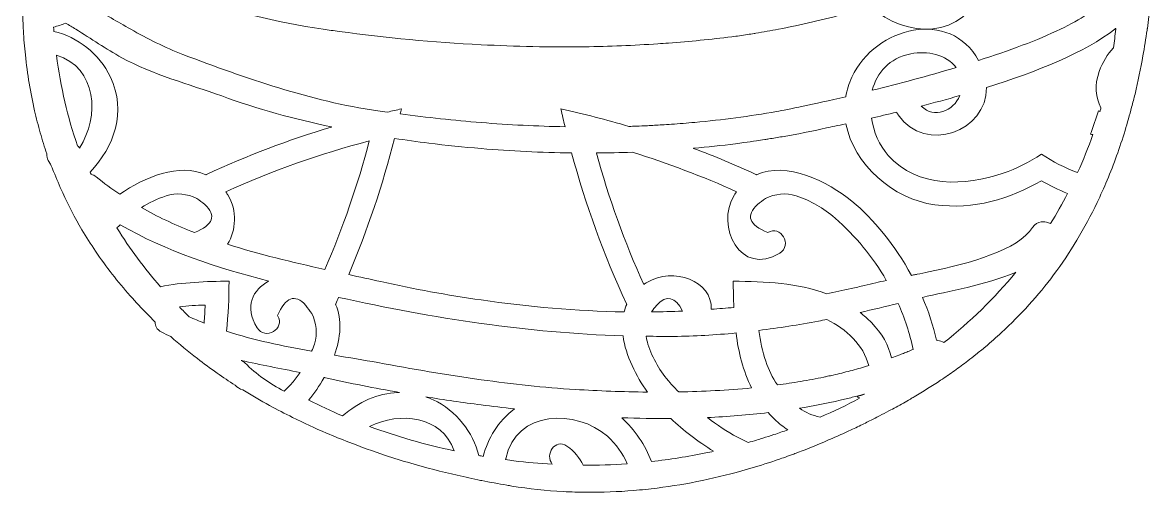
# Model space of a CAD drawing. Header units: inches. Extents: x -812 to 7891, y -3575 to 2748.
# Drawn here: x 2803.1 to 3209.7, y -974.7 to -805.6 of the extents above; entities that cross this region are included whole.
import ezdxf

# ---------------------------------------------------------------- set-up
doc = ezdxf.new("R2010")
doc.units = ezdxf.units.IN
doc.header["$MEASUREMENT"] = 0
doc.layers.add('Layer 1', color=7, linetype='Continuous')

# ---------------------------------------------------------------- blocks, each defined once
blk = doc.blocks.new('block 48')
at = {"layer": 'Layer 1', "lineweight": 0}
for points, knots in [([(3209.56, -770.08), (3209.34, -764.57), (3208.87, -759.09), (3208.17, -753.64), (3207.78, -750.67), (3207.33, -747.72), (3206.79, -744.78), (3203.57, -727.16), (3197.56, -710.07), (3188.09, -694.14), (3188.04, -694.05), (3187.98, -693.97), (3187.93, -693.89), (3186.15, -690.91), (3184.28, -688.05), (3182.34, -685.28), (3179.35, -681.02), (3176.16, -677), (3172.81, -673.19), (3172.3, -672.62), (3171.79, -672.04), (3171.28, -671.48), (3170.75, -670.9), (3170.22, -670.32), (3169.69, -669.75), (3169.51, -669.56), (3169.33, -669.38), (3169.15, -669.19), (3165.02, -664.82), (3160.66, -660.73), (3156.12, -656.9), (3154.41, -655.46), (3152.68, -654.06), (3150.92, -652.68), (3150.34, -652.23), (3149.75, -651.77), (3149.16, -651.32), (3146.79, -649.53), (3144.38, -647.79), (3141.93, -646.1), (3140.79, -645.32), (3139.65, -644.54), (3138.5, -643.77), (3138.45, -643.73), (3138.39, -643.69), (3138.33, -643.66), (3137.22, -642.93), (3136.11, -642.21), (3134.99, -641.51), (3134.75, -641.33), (3134.5, -641.18), (3134.26, -641.04), (3133.4, -640.49), (3132.52, -639.95), (3131.65, -639.42), (3131.15, -639.1), (3130.64, -638.8), (3130.14, -638.5), (3129.38, -638.04), (3128.63, -637.59), (3127.87, -637.15), (3127.38, -636.85), (3126.89, -636.57), (3126.4, -636.29), (3125.56, -635.79), (3124.71, -635.31), (3123.86, -634.83), (3122.82, -634.24), (3121.77, -633.65), (3120.72, -633.08), (3119.48, -632.4), (3118.24, -631.72), (3116.99, -631.06), (3115.65, -630.34), (3114.3, -629.64), (3112.94, -628.94), (3112.57, -628.74), (3112.19, -628.54), (3111.81, -628.35), (3110.83, -627.85), (3109.85, -627.36), (3108.86, -626.87), (3107.53, -626.2), (3106.2, -625.55), (3104.86, -624.9), (3104.76, -624.84), (3104.65, -624.79), (3104.54, -624.74), (3103.47, -624.22), (3102.39, -623.7), (3101.31, -623.19), (3100.05, -622.58), (3098.78, -621.99), (3097.5, -621.39), (3096.44, -620.9), (3095.37, -620.4), (3094.3, -619.92), (3093.62, -619.6), (3092.93, -619.29), (3092.24, -618.97), (3089.45, -617.7), (3086.64, -616.44), (3083.82, -615.2), (3079.64, -613.36), (3075.45, -611.54), (3071.25, -609.73), (3071.27, -609.63), (3071.27, -609.53), (3071.28, -609.44), (3071.51, -607.44), (3071.67, -605.42), (3071.78, -603.38), (3071.98, -600.06), (3072.04, -596.7), (3071.98, -593.32), (3071.8, -584.03), (3070.72, -574.63), (3069.13, -565.63), (3069.08, -565.34), (3069.04, -565.06), (3068.99, -564.78), (3068.71, -563.25), (3067.74, -562.21), (3066.49, -561.62), (3066.42, -561.59), (3066.35, -561.56), (3066.28, -561.53), (3065.83, -561.35), (3065.35, -561.21), (3064.86, -561.14), (3064.85, -561.13), (3064.85, -561.11), (3064.84, -561.1), (3064.53, -560.38), (3064.03, -559.67), (3063.15, -559.02), (3061.4, -557.75), (3059.55, -556.58), (3057.63, -555.5), (3056.34, -554.77), (3055.02, -554.08), (3053.66, -553.44), (3053.18, -553.21), (3052.69, -552.98), (3052.2, -552.76), (3048.27, -550.99), (3044.09, -549.53), (3039.74, -548.33), (3039.53, -548.27), (3039.33, -548.2), (3039.11, -548.14), (3039.11, -548.13), (3039.12, -548.13), (3039.12, -548.12), (3039.17, -548.05), (3039.2, -547.97), (3039.25, -547.91), (3041.03, -545.36), (3042.35, -542.62), (3043.25, -539.73), (3045.99, -530.91), (3044.78, -520.91), (3040.89, -511.93), (3040.8, -511.74), (3040.71, -511.53), (3040.65, -511.32), (3039.17, -508.02), (3037.31, -504.88), (3035.16, -501.99), (3033.36, -499.58), (3031.37, -497.34), (3029.2, -495.36), (3028.64, -494.86), (3028.07, -494.37), (3027.48, -493.92), (3027.23, -493.71), (3026.98, -493.51), (3026.73, -493.32), (3025.88, -492.67), (3025.02, -492.07), (3024.13, -491.49), (3020.63, -489.2), (3016.84, -487.52), (3012.83, -486.69), (3012.68, -486.66), (3012.54, -486.6), (3012.39, -486.57), (2979.43, -480.31), (2971.34, -520.57), (2976.58, -544.68), (2976.67, -545.11), (2976.76, -545.56), (2976.86, -545.98), (2976.29, -546.06), (2975.73, -546.17), (2975.16, -546.26), (2972.74, -546.62), (2970.33, -546.99), (2967.98, -547.42), (2966.14, -547.76), (2964.37, -548.14), (2962.58, -548.52), (2959.76, -549.11), (2957.01, -549.75), (2954.35, -550.43), (2950.93, -551.3), (2947.6, -552.22), (2944.52, -553.21), (2943.03, -553.68), (2942.22, -554.47), (2941.86, -555.36), (2941.74, -555.67), (2941.66, -555.99), (2941.63, -556.32), (2941.09, -556.77), (2940.65, -557.36), (2940.38, -558.15), (2937.97, -565.56), (2936.18, -573.5), (2934.96, -581.65), (2933.5, -591.49), (2932.9, -601.64), (2933.29, -611.6), (2932.57, -611.44), (2931.76, -611.42), (2930.82, -611.68), (2926.43, -612.85), (2922.16, -614.22), (2917.98, -615.72), (2914.35, -617.03), (2910.79, -618.43), (2907.33, -619.96), (2891.79, -626.86), (2877.9, -636.07), (2865.72, -647.05), (2863.21, -649.31), (2860.75, -651.62), (2858.39, -654.02), (2856.16, -656.3), (2854.01, -658.66), (2851.91, -661.06), (2849.81, -663.45), (2847.79, -665.9), (2845.82, -668.4), (2840.11, -675.68), (2834.95, -683.4), (2830.36, -691.51), (2828.73, -694.4), (2827.18, -697.33), (2825.69, -700.3), (2823.58, -704.51), (2821.62, -708.79), (2819.81, -713.15), (2818.35, -716.64), (2816.98, -720.17), (2815.71, -723.74), (2813.16, -730.94), (2811, -738.3), (2809.21, -745.77), (2808.56, -748.54), (2807.94, -751.31), (2807.39, -754.1), (2806.35, -759.32), (2805.5, -764.59), (2804.83, -769.89), (2804.5, -772.59), (2804.22, -775.29), (2803.97, -778), (2803.37, -784.79), (2803.1, -791.62), (2803.11, -798.45), (2803.11, -799.2), (2803.09, -799.95), (2803.1, -800.71), (2803.13, -803), (2803.2, -805.27), (2803.32, -807.51), (2803.32, -807.68), (2803.33, -807.85), (2803.34, -808.01), (2803.35, -808.18), (2803.37, -808.33), (2803.37, -808.5), (2803.53, -811.46), (2803.78, -814.37), (2804.08, -817.25), (2804.81, -824.19), (2805.92, -830.89), (2807.41, -837.35), (2808.03, -840.04), (2808.71, -842.69), (2809.45, -845.29), (2810.19, -847.85), (2810.96, -850.39), (2811.81, -852.87), (2811.73, -853.72), (2811.9, -854.55), (2812.34, -855.25), (2812.34, -855.25), (2813.15, -856.53), (2813.15, -856.53), (2813.49, -857.45), (2813.89, -858.33), (2814.24, -859.23), (2815.27, -861.83), (2816.35, -864.38), (2817.5, -866.88), (2819.61, -871.45), (2821.89, -875.89), (2824.4, -880.16), (2825.96, -882.81), (2827.61, -885.38), (2829.32, -887.91), (2833.13, -893.55), (2837.33, -898.87), (2841.82, -903.95), (2843.81, -906.2), (2845.87, -908.41), (2847.99, -910.55), (2848.93, -911.51), (2849.84, -912.48), (2850.8, -913.41), (2850.68, -914.68), (2851.25, -916.02), (2853.1, -916.99), (2854.15, -917.58), (2855.27, -918.05), (2856.34, -918.58), (2859.44, -921.31), (2862.65, -923.93), (2865.93, -926.48), (2868.24, -928.27), (2870.59, -930.03), (2873.01, -931.73), (2875.14, -933.24), (2877.31, -934.71), (2879.53, -936.13), (2880.19, -936.86), (2881.17, -937.43), (2882.27, -937.79), (2885.41, -939.73), (2888.63, -941.58), (2891.9, -943.38), (2894.62, -944.88), (2897.4, -946.28), (2900.2, -947.68), (2904.19, -949.66), (2908.25, -951.55), (2912.39, -953.33), (2915.03, -954.46), (2917.7, -955.55), (2920.4, -956.6), (2924.73, -958.29), (2929.12, -959.86), (2933.58, -961.33), (2936.58, -962.32), (2939.59, -963.28), (2942.64, -964.17), (2948.15, -965.78), (2953.75, -967.2), (2959.39, -968.49), (2962.19, -969.13), (2964.98, -969.76), (2967.79, -970.32), (2967.86, -970.33), (2967.92, -970.34), (2967.98, -970.36), (2968.04, -970.37), (2968.11, -970.38), (2968.17, -970.39), (2971.19, -970.99), (2974.21, -971.54), (2977.26, -972.05), (2977.84, -972.15), (2978.41, -972.28), (2978.99, -972.37), (2985.19, -973.36), (2991.37, -974.02), (2997.51, -974.36), (3000.31, -974.51), (3003.1, -974.58), (3005.88, -974.61), (3011.56, -974.66), (3017.2, -974.43), (3022.81, -973.98), (3025.65, -973.75), (3028.47, -973.45), (3031.29, -973.09), (3042.26, -971.71), (3053.08, -969.42), (3063.72, -966.34), (3067.09, -965.36), (3070.45, -964.32), (3073.78, -963.2), (3074, -963.14), (3074.21, -963.06), (3074.42, -962.98), (3075.17, -962.73), (3075.92, -962.47), (3076.66, -962.2), (3076.9, -962.12), (3077.15, -962.04), (3077.39, -961.95), (3077.74, -961.82), (3078.1, -961.7), (3078.45, -961.56), (3078.95, -961.39), (3079.44, -961.21), (3079.93, -961.02), (3080.54, -960.8), (3081.15, -960.57), (3081.76, -960.34), (3082.66, -960), (3083.56, -959.66), (3084.46, -959.3), (3085.63, -958.84), (3086.8, -958.37), (3087.97, -957.89), (3089.13, -957.41), (3090.3, -956.93), (3091.46, -956.43), (3092.44, -956.01), (3093.42, -955.59), (3094.4, -955.17), (3095.37, -954.74), (3096.34, -954.31), (3097.31, -953.87), (3097.33, -953.88), (3097.34, -953.88), (3097.34, -953.86), (3098.31, -953.42), (3099.27, -952.98), (3100.24, -952.53), (3101.88, -951.77), (3103.51, -950.99), (3105.14, -950.19), (3106.5, -949.53), (3107.85, -948.86), (3109.19, -948.17), (3109.88, -947.83), (3110.57, -947.47), (3111.25, -947.11), (3112.37, -946.54), (3113.49, -945.95), (3114.61, -945.35), (3116.35, -944.42), (3118.09, -943.51), (3119.81, -942.55), (3120.67, -942.07), (3121.5, -941.57), (3122.33, -941.07), (3122.78, -940.8), (3123.24, -940.53), (3123.7, -940.26), (3126.97, -938.33), (3130.15, -936.35), (3133.21, -934.31), (3134.06, -933.75), (3134.89, -933.18), (3135.73, -932.61), (3135.74, -932.61), (3135.75, -932.61), (3135.75, -932.6), (3136.57, -932.03), (3137.39, -931.46), (3138.19, -930.88), (3139.01, -930.3), (3139.82, -929.71), (3140.62, -929.12), (3141.42, -928.53), (3142.21, -927.93), (3142.99, -927.33), (3143.96, -926.59), (3144.92, -925.85), (3145.86, -925.09), (3146.45, -924.62), (3147.03, -924.15), (3147.61, -923.67), (3148.18, -923.21), (3148.74, -922.74), (3149.3, -922.26), (3151.28, -920.59), (3153.2, -918.89), (3155.07, -917.17), (3162.03, -910.73), (3168.29, -903.83), (3173.85, -896.4), (3179.85, -888.36), (3185.02, -879.69), (3189.48, -870.42), (3190.75, -867.77), (3191.96, -865.08), (3193.11, -862.33), (3195.51, -856.6), (3197.65, -850.65), (3199.53, -844.46), (3200.37, -841.71), (3201.16, -838.91), (3201.9, -836.06), (3202.31, -834.49), (3202.75, -832.94), (3203.13, -831.34), (3204.21, -826.79), (3205.13, -822.2), (3205.96, -817.6), (3206.52, -814.52), (3207.02, -811.43), (3207.46, -808.33), (3207.47, -808.22), (3207.49, -808.12), (3207.51, -808.01), (3207.52, -807.91), (3207.54, -807.81), (3207.55, -807.71), (3207.94, -804.86), (3208.28, -802.01), (3208.57, -799.16), (3209.27, -792.24), (3209.69, -785.32), (3209.71, -778.42), (3209.72, -775.63), (3209.67, -772.85), (3209.56, -770.08)], [0, 0, 0, 0, 1, 1, 1, 2, 2, 2, 3, 3, 3, 4, 4, 4, 5, 5, 5, 6, 6, 6, 7, 7, 7, 8, 8, 8, 9, 9, 9, 10, 10, 10, 11, 11, 11, 12, 12, 12, 13, 13, 13, 14, 14, 14, 15, 15, 15, 16, 16, 16, 17, 17, 17, 18, 18, 18, 19, 19, 19, 20, 20, 20, 21, 21, 21, 22, 22, 22, 23, 23, 23, 24, 24, 24, 25, 25, 25, 26, 26, 26, 27, 27, 27, 28, 28, 28, 29, 29, 29, 30, 30, 30, 31, 31, 31, 32, 32, 32, 33, 33, 33, 34, 34, 34, 35, 35, 35, 36, 36, 36, 37, 37, 37, 38, 38, 38, 39, 39, 39, 40, 40, 40, 41, 41, 41, 42, 42, 42, 43, 43, 43, 44, 44, 44, 45, 45, 45, 46, 46, 46, 47, 47, 47, 48, 48, 48, 49, 49, 49, 50, 50, 50, 51, 51, 51, 52, 52, 52, 53, 53, 53, 54, 54, 54, 55, 55, 55, 56, 56, 56, 57, 57, 57, 58, 58, 58, 59, 59, 59, 60, 60, 60, 61, 61, 61, 62, 62, 62, 63, 63, 63, 64, 64, 64, 65, 65, 65, 66, 66, 66, 67, 67, 67, 68, 68, 68, 69, 69, 69, 70, 70, 70, 71, 71, 71, 72, 72, 72, 73, 73, 73, 74, 74, 74, 75, 75, 75, 76, 76, 76, 77, 77, 77, 78, 78, 78, 79, 79, 79, 80, 80, 80, 81, 81, 81, 82, 82, 82, 83, 83, 83, 84, 84, 84, 85, 85, 85, 86, 86, 86, 87, 87, 87, 88, 88, 88, 89, 89, 89, 90, 90, 90, 91, 91, 91, 92, 92, 92, 93, 93, 93, 94, 94, 94, 95, 95, 95, 96, 96, 96, 97, 97, 97, 98, 98, 98, 99, 99, 99, 100, 100, 100, 101, 101, 101, 102, 102, 102, 103, 103, 103, 104, 104, 104, 105, 105, 105, 106, 106, 106, 107, 107, 107, 108, 108, 108, 109, 109, 109, 110, 110, 110, 111, 111, 111, 112, 112, 112, 113, 113, 113, 114, 114, 114, 115, 115, 115, 116, 116, 116, 117, 117, 117, 118, 118, 118, 119, 119, 119, 120, 120, 120, 121, 121, 121, 122, 122, 122, 123, 123, 123, 124, 124, 124, 125, 125, 125, 126, 126, 126, 127, 127, 127, 128, 128, 128, 129, 129, 129, 130, 130, 130, 131, 131, 131, 132, 132, 132, 133, 133, 133, 134, 134, 134, 135, 135, 135, 136, 136, 136, 137, 137, 137, 138, 138, 138, 139, 139, 139, 140, 140, 140, 141, 141, 141, 142, 142, 142, 143, 143, 143, 144, 144, 144, 145, 145, 145, 146, 146, 146, 147, 147, 147, 148, 148, 148, 149, 149, 149, 150, 150, 150, 151, 151, 151, 152, 152, 152, 153, 153, 153, 154, 154, 154, 155, 155, 155, 156, 156, 156, 157, 157, 157, 158, 158, 158, 159, 159, 159, 160, 160, 160, 161, 161, 161, 162, 162, 162, 163, 163, 163, 164, 164, 164, 165, 165, 165, 166, 166, 166, 167, 167, 167, 168, 168, 168, 169, 169, 169, 170, 170, 170, 171, 171, 171, 172, 172, 172, 173, 173, 173, 174, 174, 174, 174]), ([(3198.87, -768.43), (3198.84, -768.93), (3198.65, -769.36), (3198.37, -769.69), (3198.38, -770.5), (3198.36, -771.32), (3198.37, -772.13), (3198.35, -772.14), (3198.32, -772.16), (3198.3, -772.17), (3191.47, -775.83), (3186.9, -783.56), (3190.25, -792.84), (3190.82, -794.44), (3191.52, -795.87), (3192.29, -797.21), (3192.3, -797.23), (3192.31, -797.24), (3192.32, -797.26), (3189.31, -800.88), (3183.63, -804.5), (3176.31, -808.01), (3168.07, -811.97), (3157.78, -815.77), (3146.87, -819.27), (3146.87, -819.26), (3146.86, -819.26), (3146.86, -819.25), (3136.65, -800.59), (3109.89, -806.96), (3101.26, -825.29), (3100.17, -827.61), (3099.5, -829.94), (3099.09, -832.27), (3099.08, -832.28), (3099.08, -832.29), (3099.08, -832.3), (3087.42, -835.03), (3078.18, -836.92), (3074.23, -837.62), (3064.48, -839.34), (3054.67, -840.63), (3044.82, -841.53), (3042.02, -841.79), (3039.22, -842.02), (3036.41, -842.21), (3035.26, -842.3), (3034.11, -842.37), (3032.96, -842.44), (3031.23, -842.55), (3029.5, -842.64), (3027.77, -842.73), (3026.44, -842.79), (3025.1, -842.85), (3023.76, -842.9), (3022.87, -842.94), (3021.99, -842.97), (3021.1, -843), (3021.09, -843), (3021.09, -843), (3021.08, -842.99), (3013.03, -840.6), (3004.88, -838.48), (2996.66, -836.69), (2997.12, -838.84), (2997.64, -840.98), (2998.14, -843.12), (2988.08, -842.92), (2978.01, -842.41), (2967.98, -841.61), (2958.24, -840.82), (2948.53, -839.78), (2938.88, -838.51), (2939.01, -837.9), (2939.17, -837.3), (2939.3, -836.69), (2937.6, -837.06), (2935.92, -837.47), (2934.23, -837.86), (2933.08, -837.7), (2931.93, -837.55), (2930.78, -837.39), (2906.59, -833.85), (2883.5, -825.71), (2860.76, -817.11), (2854.13, -814.61), (2847.98, -811.39), (2841.96, -808.01), (2837.23, -805.35), (2832.56, -802.61), (2827.82, -799.99), (2830.62, -797.42), (2833.01, -794.31), (2834.69, -790.73), (2836.57, -786.73), (2837.36, -782.68), (2837.3, -778.72), (2837.3, -778.72), (2837.3, -778.6), (2837.3, -778.6), (2845.4, -784.48), (2853.48, -790.59), (2862.16, -794.63), (2877.67, -801.84), (2894.34, -805.51), (2911.15, -808.01), (2913.09, -808.3), (2915.02, -808.58), (2916.96, -808.84), (2933.73, -811.1), (2950.81, -812.71), (2967.98, -813.6), (2980.37, -814.24), (2992.8, -814.5), (3005.2, -814.33), (3014.02, -814.2), (3022.82, -813.85), (3031.57, -813.27), (3032.83, -813.18), (3034.09, -813.09), (3035.36, -813), (3042.98, -812.44), (3050.57, -811.69), (3058.09, -810.75), (3059.99, -810.51), (3061.89, -810.25), (3063.79, -809.95), (3064.58, -809.83), (3065.38, -809.7), (3066.17, -809.58), (3066.35, -809.55), (3066.53, -809.52), (3066.71, -809.49), (3069.44, -809.03), (3072.18, -808.53), (3074.91, -808.01), (3083.14, -806.44), (3091.32, -804.52), (3099.46, -802.32), (3100.13, -802.14), (3100.79, -801.96), (3101.44, -801.78), (3102.4, -801.52), (3103.36, -801.25), (3104.31, -800.98), (3105.56, -800.63), (3106.8, -800.27), (3108.05, -799.9), (3120.55, -811.43), (3141.73, -811.98), (3148.63, -792.84), (3149.51, -790.41), (3149.83, -788.08), (3149.73, -785.9), (3163.6, -780.81), (3187.98, -773.02), (3198.53, -758.99), (3198.57, -758.95), (3198.6, -758.9), (3198.63, -758.86), (3198.88, -762.02), (3199.02, -765.2), (3198.87, -768.43)], [0, 0, 0, 0, 1, 1, 1, 2, 2, 2, 3, 3, 3, 4, 4, 4, 5, 5, 5, 6, 6, 6, 7, 7, 7, 8, 8, 8, 9, 9, 9, 10, 10, 10, 11, 11, 11, 12, 12, 12, 13, 13, 13, 14, 14, 14, 15, 15, 15, 16, 16, 16, 17, 17, 17, 18, 18, 18, 19, 19, 19, 20, 20, 20, 21, 21, 21, 22, 22, 22, 23, 23, 23, 24, 24, 24, 25, 25, 25, 26, 26, 26, 27, 27, 27, 28, 28, 28, 29, 29, 29, 30, 30, 30, 31, 31, 31, 32, 32, 32, 33, 33, 33, 34, 34, 34, 35, 35, 35, 36, 36, 36, 37, 37, 37, 38, 38, 38, 39, 39, 39, 40, 40, 40, 41, 41, 41, 42, 42, 42, 43, 43, 43, 44, 44, 44, 45, 45, 45, 46, 46, 46, 47, 47, 47, 48, 48, 48, 49, 49, 49, 50, 50, 50, 51, 51, 51, 52, 52, 52, 53, 53, 53, 54, 54, 54, 54]), ([(2834.69, -825.29), (2830.68, -816.76), (2822.74, -810.83), (2814.37, -808.79), (2814.35, -808.53), (2814.32, -808.27), (2814.3, -808.01), (2814.3, -808.01), (2814.24, -807.26), (2814.24, -807.26), (2815.68, -806.92), (2817.1, -806.43), (2818.5, -805.86), (2818.5, -805.87), (2818.5, -805.87), (2818.51, -805.86), (2818.52, -805.86), (2818.53, -805.85), (2818.54, -805.85), (2819.77, -806.56), (2820.99, -807.27), (2822.2, -808.01), (2827.71, -811.43), (2833.06, -815.12), (2838.77, -818.26), (2849.7, -824.27), (2862.98, -827.82), (2874.69, -832.05), (2887.73, -836.77), (2900.86, -840.36), (2914.18, -843.19), (2914.14, -843.2), (2914.09, -843.22), (2914.05, -843.23), (2898.76, -847.82), (2883.8, -853.5), (2869.22, -860.25), (2869.13, -860.29), (2869.06, -860.34), (2868.98, -860.39), (2859.43, -856.02), (2846.84, -861.25), (2838.03, -867.38), (2835.14, -865.44), (2832.31, -863.41), (2829.59, -861.18), (2829, -860.71), (2828.38, -860.39), (2827.7, -860.2), (2827.57, -859.95), (2827.46, -859.68), (2827.33, -859.43), (2836.09, -850.43), (2840.49, -837.62), (2834.69, -825.29)], [0, 0, 0, 0, 1, 1, 1, 2, 2, 2, 3, 3, 3, 4, 4, 4, 5, 5, 5, 6, 6, 6, 7, 7, 7, 8, 8, 8, 9, 9, 9, 10, 10, 10, 11, 11, 11, 12, 12, 12, 13, 13, 13, 14, 14, 14, 15, 15, 15, 16, 16, 16, 17, 17, 17, 18, 18, 18, 18]), ([(3190.25, -823.19), (3188.47, -828.13), (3188.96, -832.61), (3190.81, -836.3), (3190.83, -836.33), (3190.84, -836.37), (3190.86, -836.4), (3190.75, -836.79), (3190.67, -837.2), (3190.56, -837.59), (3190.53, -837.57), (3190.5, -837.56), (3190.47, -837.55), (3190.31, -837.48), (3190.09, -837.44), (3189.95, -837.36), (3189.95, -837.37), (3189.94, -837.39), (3189.94, -837.4), (3189.11, -840.25), (3188.15, -843.05), (3187.1, -845.82), (3187.33, -845.85), (3187.55, -845.86), (3187.78, -845.89), (3187.8, -845.89), (3187.81, -845.9), (3187.83, -845.9), (3187.84, -845.9), (3187.84, -845.9), (3187.85, -845.9), (3187.9, -845.89), (3187.92, -845.88), (3187.96, -845.89), (3186.35, -850.59), (3184.49, -855.13), (3182.48, -859.57), (3182.47, -859.57), (3182.45, -859.56), (3182.44, -859.56), (3177.86, -857.93), (3173.55, -855.65), (3169.44, -852.98), (3165.13, -855.8), (3160.58, -858.18), (3155.73, -859.83), (3142.03, -864.49), (3124.87, -865.33), (3114.4, -853.4), (3111.2, -849.75), (3109.09, -844.94), (3108.3, -840), (3111.13, -839.36), (3114.19, -838.65), (3117.42, -837.87), (3117.55, -838.2), (3117.71, -838.53), (3117.94, -838.87), (3127.9, -853.17), (3149.97, -844.59), (3149.69, -829.02), (3167.66, -823.37), (3185.33, -816.3), (3195.86, -808.01), (3195.95, -807.95), (3196.04, -807.88), (3196.13, -807.81), (3196.17, -807.78), (3196.21, -807.75), (3196.24, -807.72), (3196.23, -807.82), (3196.21, -807.92), (3196.2, -808.01), (3195.95, -810.23), (3195.68, -812.45), (3195.38, -814.67), (3195.34, -814.71), (3195.31, -814.75), (3195.27, -814.79), (3193.24, -817.01), (3191.49, -819.74), (3190.25, -823.19)], [0, 0, 0, 0, 1, 1, 1, 2, 2, 2, 3, 3, 3, 4, 4, 4, 5, 5, 5, 6, 6, 6, 7, 7, 7, 8, 8, 8, 9, 9, 9, 10, 10, 10, 11, 11, 11, 12, 12, 12, 13, 13, 13, 14, 14, 14, 15, 15, 15, 16, 16, 16, 17, 17, 17, 18, 18, 18, 19, 19, 19, 20, 20, 20, 21, 21, 21, 22, 22, 22, 23, 23, 23, 24, 24, 24, 25, 25, 25, 26, 26, 26, 27, 27, 27, 27]), ([(3108.65, -829.96), (3110.25, -823.68), (3114.65, -818.46), (3122.56, -816.85), (3128.2, -815.7), (3135.38, -817.19), (3138.83, -821.75), (3138.84, -821.76), (3138.84, -821.76), (3138.85, -821.77), (3128.59, -824.85), (3118.15, -827.63), (3108.64, -829.99), (3108.64, -829.98), (3108.65, -829.97), (3108.65, -829.96)], [0, 0, 0, 0, 1, 1, 1, 2, 2, 2, 3, 3, 3, 4, 4, 4, 5, 5, 5, 5]), ([(2823.45, -850.55), (2823.26, -850.33), (2823.04, -850.14), (2822.85, -849.93), (2819.28, -839.71), (2816.76, -828.83), (2815.25, -817.37), (2829.89, -821.75), (2830.87, -839.61), (2823.53, -850.76), (2823.51, -850.68), (2823.47, -850.62), (2823.45, -850.55)], [0, 0, 0, 0, 1, 1, 1, 2, 2, 2, 3, 3, 3, 4, 4, 4, 4]), ([(3126.27, -835.66), (3130.75, -834.51), (3135.41, -833.25), (3140.14, -831.89), (3137.86, -837.39), (3130.81, -840.48), (3126.27, -835.66)], [0, 0, 0, 0, 1, 1, 1, 2, 2, 2, 2]), ([(3128.91, -895.33), (3128.9, -895.33), (3128.89, -895.34), (3128.89, -895.34), (3127.48, -895.63), (3126.1, -895.92), (3124.76, -896.18), (3124.58, -896.22), (3124.4, -896.25), (3124.23, -896.29), (3123.73, -896.39), (3123.24, -896.49), (3122.76, -896.58), (3122.75, -896.58), (3122.74, -896.58), (3122.73, -896.59), (3116.81, -885.78), (3109.08, -876.23), (3101.33, -869.93), (3092.64, -862.87), (3077.84, -855.42), (3066.98, -860.39), (3066.9, -860.34), (3066.83, -860.29), (3066.74, -860.25), (3059.39, -856.85), (3051.94, -853.74), (3044.4, -850.88), (3044.39, -850.87), (3044.37, -850.87), (3044.36, -850.86), (3049.41, -850.4), (3054.45, -849.86), (3059.47, -849.22), (3060.47, -849.09), (3061.47, -848.96), (3062.47, -848.82), (3063.99, -848.62), (3065.51, -848.4), (3067.02, -848.17), (3067.99, -848.04), (3068.96, -847.89), (3069.94, -847.73), (3070.44, -847.66), (3070.95, -847.58), (3071.46, -847.49), (3073.06, -847.24), (3074.65, -846.97), (3076.24, -846.69), (3081.58, -845.77), (3086.88, -844.73), (3092.13, -843.56), (3093.82, -843.18), (3096.23, -842.67), (3099.17, -842.03), (3101.96, -856.71), (3116.17, -869.16), (3131.1, -871.16), (3145.29, -873.06), (3157.94, -869.15), (3169.44, -862.52), (3172.47, -864.27), (3175.59, -865.81), (3178.79, -867.13), (3178.8, -867.13), (3178.81, -867.14), (3178.82, -867.14), (3176.92, -870.82), (3174.93, -874.45), (3172.76, -877.95), (3172.73, -877.94), (3172.71, -877.93), (3172.68, -877.91), (3171.82, -877.53), (3170.87, -877.31), (3169.96, -877.34), (3169.78, -877.34), (3169.6, -877.35), (3169.42, -877.37), (3168.19, -877.52), (3167.06, -878.13), (3166.29, -879.33), (3161.06, -887.55), (3143.73, -892.21), (3128.91, -895.33)], [0, 0, 0, 0, 1, 1, 1, 2, 2, 2, 3, 3, 3, 4, 4, 4, 5, 5, 5, 6, 6, 6, 7, 7, 7, 8, 8, 8, 9, 9, 9, 10, 10, 10, 11, 11, 11, 12, 12, 12, 13, 13, 13, 14, 14, 14, 15, 15, 15, 16, 16, 16, 17, 17, 17, 18, 18, 18, 19, 19, 19, 20, 20, 20, 21, 21, 21, 22, 22, 22, 23, 23, 23, 24, 24, 24, 25, 25, 25, 26, 26, 26, 27, 27, 27, 28, 28, 28, 28]), ([(2876.88, -867.64), (2876.64, -867.24), (2876.38, -866.86), (2876.12, -866.49), (2892.83, -858.94), (2910.09, -852.85), (2927.76, -848.23), (2923.64, -864.01), (2918.28, -879.42), (2911.82, -894.44), (2900.06, -891.85), (2888.25, -889.04), (2876.8, -885.38), (2879.86, -880.49), (2880.35, -873.25), (2876.88, -867.64)], [0, 0, 0, 0, 1, 1, 1, 2, 2, 2, 3, 3, 3, 4, 4, 4, 5, 5, 5, 5]), ([(3019.42, -909.72), (3002.24, -909.43), (2985.02, -907.91), (2967.98, -905.44), (2955.82, -903.68), (2943.75, -901.48), (2931.88, -898.82), (2928.07, -897.97), (2924.22, -897.14), (2920.36, -896.3), (2927.1, -880.38), (2932.59, -864.03), (2936.79, -847.32), (2936.79, -847.31), (2936.8, -847.3), (2936.8, -847.29), (2940.89, -847.91), (2944.99, -848.49), (2949.12, -849.01), (2955.36, -849.78), (2961.65, -850.43), (2967.98, -850.96), (2978.74, -851.86), (2989.61, -852.39), (3000.52, -852.52), (3000.52, -852.53), (3000.52, -852.53), (3000.53, -852.54), (3005.51, -871.11), (3012.08, -889.22), (3020.21, -906.77), (3020.25, -906.86), (3020.31, -906.93), (3020.35, -907.01), (3019.95, -907.89), (3019.66, -908.8), (3019.42, -909.72)], [0, 0, 0, 0, 1, 1, 1, 2, 2, 2, 3, 3, 3, 4, 4, 4, 5, 5, 5, 6, 6, 6, 7, 7, 7, 8, 8, 8, 9, 9, 9, 10, 10, 10, 11, 11, 11, 12, 12, 12, 12]), ([(3113.69, -898.39), (3112.28, -898.68), (3110.97, -898.97), (3109.88, -899.24), (3108.51, -899.58), (3107.13, -899.92), (3105.76, -900.24), (3105, -900.42), (3104.23, -900.6), (3103.47, -900.77), (3102.65, -900.96), (3101.84, -901.15), (3101.03, -901.33), (3098.08, -901.98), (3095.14, -902.59), (3092.19, -903.18), (3081.8, -899.29), (3070.16, -898.8), (3058.61, -898.65), (3058.65, -901.8), (3058.72, -904.97), (3058.88, -908.11), (3056.18, -908.38), (3053.46, -908.58), (3050.74, -908.79), (3051.22, -898.68), (3037.1, -893.24), (3027.6, -899.11), (3027.2, -899.36), (3026.83, -899.61), (3026.46, -899.87), (3019.52, -884.54), (3013.88, -868.72), (3009.43, -852.56), (3009.42, -852.55), (3009.42, -852.55), (3009.42, -852.54), (3013.71, -852.51), (3017.99, -852.42), (3022.27, -852.27), (3022.28, -852.27), (3022.29, -852.28), (3022.3, -852.28), (3035.07, -856.23), (3047.6, -860.96), (3059.84, -866.49), (3059.58, -866.86), (3059.32, -867.24), (3059.07, -867.64), (3052.03, -879.05), (3061.26, -897.21), (3075.36, -888.6), (3080.08, -885.72), (3075.77, -878.29), (3071.03, -881.19), (3064.31, -878.43), (3063.07, -875.06), (3067.32, -871.08), (3068.29, -870.35), (3069.25, -869.63), (3070.22, -868.9), (3073.74, -867.23), (3077.52, -866.77), (3081.3, -867.99), (3086.48, -869.66), (3091.16, -872.42), (3095.26, -876), (3102.61, -882.42), (3108.86, -889.91), (3113.68, -898.38), (3113.69, -898.38), (3113.69, -898.39), (3113.69, -898.39)], [0, 0, 0, 0, 1, 1, 1, 2, 2, 2, 3, 3, 3, 4, 4, 4, 5, 5, 5, 6, 6, 6, 7, 7, 7, 8, 8, 8, 9, 9, 9, 10, 10, 10, 11, 11, 11, 12, 12, 12, 13, 13, 13, 14, 14, 14, 15, 15, 15, 16, 16, 16, 17, 17, 17, 18, 18, 18, 19, 19, 19, 20, 20, 20, 21, 21, 21, 22, 22, 22, 23, 23, 23, 24, 24, 24, 24]), ([(2864.95, -881.17), (2864.48, -880.99), (2864.01, -880.83), (2863.55, -880.64), (2857.45, -878.21), (2851.52, -875.44), (2845.82, -872.21), (2848.58, -870.46), (2851.51, -869.01), (2854.66, -867.99), (2858.44, -866.77), (2862.22, -867.23), (2865.74, -868.9), (2866.7, -869.63), (2867.67, -870.35), (2868.63, -871.08), (2872.88, -875.05), (2871.65, -878.41), (2864.95, -881.17)], [0, 0, 0, 0, 1, 1, 1, 2, 2, 2, 3, 3, 3, 4, 4, 4, 5, 5, 5, 6, 6, 6, 6]), ([(2837.01, -879.5), (2837.35, -879.16), (2837.71, -878.82), (2838.07, -878.48), (2838.12, -878.44), (2838.16, -878.39), (2838.21, -878.35), (2854.81, -887.99), (2872.9, -893.88), (2891.64, -898.62), (2891.61, -898.64), (2891.58, -898.65), (2891.55, -898.67), (2885.9, -901.67), (2882.76, -907.81), (2887.4, -915.4), (2890.27, -920.11), (2897.7, -915.8), (2894.8, -911.07), (2897.57, -904.34), (2900.94, -903.1), (2904.91, -907.36), (2905.64, -908.32), (2906.36, -909.29), (2907.09, -910.25), (2908.76, -913.78), (2909.22, -917.55), (2908, -921.33), (2907.72, -922.2), (2907.37, -923.04), (2907.03, -923.88), (2896.65, -922.04), (2886.24, -919.85), (2876.39, -916.66), (2877.09, -910.76), (2877.27, -904.69), (2877.34, -898.65), (2869, -898.75), (2860.61, -899.05), (2852.67, -900.66), (2846.88, -894.09), (2841.64, -887.04), (2837.01, -879.5)], [0, 0, 0, 0, 1, 1, 1, 2, 2, 2, 3, 3, 3, 4, 4, 4, 5, 5, 5, 6, 6, 6, 7, 7, 7, 8, 8, 8, 9, 9, 9, 10, 10, 10, 11, 11, 11, 12, 12, 12, 13, 13, 13, 14, 14, 14, 14]), ([(3134.42, -920.78), (3134.4, -920.77), (3134.39, -920.76), (3134.37, -920.75), (3133.73, -920.34), (3133, -920.07), (3132.22, -919.97), (3132.09, -919.95), (3131.96, -919.94), (3131.83, -919.93), (3131.8, -919.92), (3131.77, -919.92), (3131.74, -919.92), (3130.6, -914.74), (3128.84, -909.54), (3126.64, -904.5), (3135.88, -902.37), (3149.32, -900.03), (3160.08, -895.54), (3160.14, -895.52), (3160.19, -895.49), (3160.25, -895.47), (3152.6, -904.83), (3143.86, -913.23), (3134.42, -920.78)], [0, 0, 0, 0, 1, 1, 1, 2, 2, 2, 3, 3, 3, 4, 4, 4, 5, 5, 5, 6, 6, 6, 7, 7, 7, 8, 8, 8, 8]), ([(2930.8, -927.97), (2925.75, -927.04), (2920.52, -926.18), (2915.23, -925.29), (2917.44, -919.06), (2918.13, -912.53), (2915.6, -907.01), (2915.65, -906.93), (2915.7, -906.86), (2915.74, -906.77), (2916.08, -906.05), (2916.4, -905.3), (2916.72, -904.57), (2916.74, -904.54), (2916.75, -904.52), (2916.76, -904.49), (2933.88, -908.3), (2950.89, -911.49), (2967.98, -913.87), (2984.84, -916.23), (3001.78, -917.8), (3018.99, -918.33), (3018.99, -918.35), (3019, -918.37), (3019, -918.39), (3019.98, -925.53), (3023.73, -932.9), (3027.79, -938.57), (3018.88, -938.48), (3010.16, -938.14), (3001.83, -937.63), (2990.51, -936.95), (2979.22, -935.69), (2967.98, -934.12), (2955.53, -932.37), (2943.14, -930.23), (2930.8, -927.97)], [0, 0, 0, 0, 1, 1, 1, 2, 2, 2, 3, 3, 3, 4, 4, 4, 5, 5, 5, 6, 6, 6, 7, 7, 7, 8, 8, 8, 9, 9, 9, 10, 10, 10, 11, 11, 11, 12, 12, 12, 12]), ([(3029.24, -909.75), (3029.84, -908.96), (3030.44, -908.16), (3031.04, -907.36), (3034.66, -903.49), (3037.77, -904.21), (3040.38, -909.42), (3036.67, -909.58), (3032.96, -909.71), (3029.24, -909.75)], [0, 0, 0, 0, 1, 1, 1, 2, 2, 2, 3, 3, 3, 3]), ([(3121.4, -924), (3120.88, -924.22), (3120.36, -924.44), (3119.83, -924.65), (3119.28, -924.88), (3118.72, -925.1), (3118.17, -925.31), (3117.32, -925.65), (3116.46, -925.97), (3115.59, -926.29), (3115.59, -926.29), (3115.59, -926.28), (3115.59, -926.28), (3114.46, -921.78), (3112.18, -917.48), (3108.33, -913.55), (3107.02, -912.21), (3105.65, -911.04), (3104.25, -909.93), (3104.25, -909.93), (3104.24, -909.92), (3104.24, -909.92), (3108.8, -908.9), (3113.37, -907.8), (3117.94, -906.65), (3117.94, -906.65), (3117.94, -906.66), (3117.94, -906.66), (3120.24, -911.84), (3122.17, -917.49), (3123.31, -923.19), (3122.68, -923.47), (3122.04, -923.74), (3121.4, -924)], [0, 0, 0, 0, 1, 1, 1, 2, 2, 2, 3, 3, 3, 4, 4, 4, 5, 5, 5, 6, 6, 6, 7, 7, 7, 8, 8, 8, 9, 9, 9, 10, 10, 10, 11, 11, 11, 11]), ([(2859.47, -907.91), (2862.52, -907.54), (2865.62, -907.34), (2868.73, -907.26), (2868.68, -909.43), (2868.54, -911.59), (2868.36, -913.74), (2866.55, -913), (2864.72, -912.29), (2862.97, -911.45), (2861.76, -910.31), (2860.64, -909.09), (2859.47, -907.91)], [0, 0, 0, 0, 1, 1, 1, 2, 2, 2, 3, 3, 3, 4, 4, 4, 4]), ([(3107.37, -929.06), (3107.12, -929.14), (3106.86, -929.21), (3106.61, -929.28), (3105.63, -929.58), (3104.64, -929.87), (3103.65, -930.14), (3102.66, -930.43), (3101.67, -930.7), (3100.67, -930.95), (3099.67, -931.22), (3098.66, -931.47), (3097.65, -931.72), (3096.65, -931.97), (3095.63, -932.2), (3094.62, -932.43), (3093.92, -932.59), (3093.23, -932.75), (3092.53, -932.89), (3092.09, -932.99), (3091.64, -933.09), (3091.2, -933.18), (3089.83, -933.47), (3088.45, -933.75), (3087.07, -934), (3085.69, -934.27), (3084.29, -934.52), (3082.9, -934.75), (3080.12, -935.21), (3077.32, -935.63), (3074.5, -936.01), (3072.77, -933.34), (3071.37, -930.43), (3070.32, -927.49), (3069.05, -923.93), (3068.32, -920.2), (3067.86, -916.41), (3067.86, -916.41), (3067.86, -916.38), (3067.86, -916.38), (3075.04, -915.49), (3082.16, -914.37), (3089.27, -913.03), (3090.28, -912.85), (3091.29, -912.65), (3092.31, -912.45), (3099.33, -915.97), (3105.46, -921.54), (3107.37, -929.04), (3107.37, -929.05), (3107.37, -929.05), (3107.37, -929.06)], [0, 0, 0, 0, 1, 1, 1, 2, 2, 2, 3, 3, 3, 4, 4, 4, 5, 5, 5, 6, 6, 6, 7, 7, 7, 8, 8, 8, 9, 9, 9, 10, 10, 10, 11, 11, 11, 12, 12, 12, 13, 13, 13, 14, 14, 14, 15, 15, 15, 16, 16, 16, 17, 17, 17, 17]), ([(3065.26, -937.07), (3056.52, -937.92), (3047.72, -938.37), (3039.03, -938.53), (3038, -937.46), (3036.95, -936.42), (3035.97, -935.3), (3032.38, -931.19), (3029.63, -926.51), (3027.96, -921.33), (3027.66, -920.41), (3027.46, -919.48), (3027.36, -918.56), (3027.36, -918.53), (3027.35, -918.5), (3027.35, -918.47), (3030.61, -918.51), (3033.87, -918.58), (3037.15, -918.54), (3044.74, -918.45), (3052.23, -918.02), (3059.65, -917.31), (3060.52, -924.24), (3062.15, -930.93), (3065.26, -937.07)], [0, 0, 0, 0, 1, 1, 1, 2, 2, 2, 3, 3, 3, 4, 4, 4, 5, 5, 5, 6, 6, 6, 7, 7, 7, 8, 8, 8, 8]), ([(2883.03, -927.99), (2882.62, -927.73), (2882.21, -927.48), (2881.8, -927.24), (2881.75, -927.21), (2881.7, -927.18), (2881.65, -927.15), (2888.66, -928.79), (2895.79, -930.1), (2902.9, -931.52), (2902.89, -931.53), (2902.88, -931.55), (2902.87, -931.56), (2901.98, -932.85), (2901.03, -934.1), (2899.99, -935.3), (2899.09, -936.33), (2898.11, -937.28), (2897.17, -938.27), (2891.98, -935.42), (2887.06, -932.28), (2883.03, -927.99)], [0, 0, 0, 0, 1, 1, 1, 2, 2, 2, 3, 3, 3, 4, 4, 4, 5, 5, 5, 6, 6, 6, 7, 7, 7, 7]), ([(2906.06, -941.36), (2907.93, -939.06), (2909.81, -936.34), (2911.49, -933.37), (2911.5, -933.35), (2911.51, -933.34), (2911.52, -933.32), (2911.69, -933.36), (2911.85, -933.39), (2912.01, -933.43), (2920.82, -935.43), (2929.72, -937.12), (2938.64, -938.69), (2938.45, -938.69), (2938.26, -938.7), (2938.07, -938.71), (2930.78, -938.99), (2923.84, -942.2), (2918.18, -947.12), (2914.02, -945.36), (2909.96, -943.46), (2905.98, -941.46), (2906, -941.43), (2906.03, -941.39), (2906.06, -941.36)], [0, 0, 0, 0, 1, 1, 1, 2, 2, 2, 3, 3, 3, 4, 4, 4, 5, 5, 5, 6, 6, 6, 7, 7, 7, 8, 8, 8, 8]), ([(3103.23, -940.2), (3103.51, -940.4), (3103.79, -940.59), (3104.08, -940.81), (3099.45, -943.24), (3094.72, -945.5), (3089.89, -947.58), (3089.87, -947.58), (3089.86, -947.57), (3089.84, -947.57), (3087.13, -947.01), (3084.66, -945.9), (3082.44, -944.39), (3082.43, -944.38), (3082.42, -944.38), (3082.41, -944.37), (3087.35, -943.57), (3092.24, -942.62), (3097.05, -941.52), (3098.51, -941.18), (3099.98, -940.82), (3101.43, -940.45), (3102.84, -940.1), (3104.23, -939.73), (3105.62, -939.34), (3105.71, -939.32), (3105.8, -939.3), (3105.89, -939.27), (3105.01, -939.57), (3104.12, -939.91), (3103.23, -940.2)], [0, 0, 0, 0, 1, 1, 1, 2, 2, 2, 3, 3, 3, 4, 4, 4, 5, 5, 5, 6, 6, 6, 7, 7, 7, 8, 8, 8, 9, 9, 9, 10, 10, 10, 10]), ([(2979.84, -944.7), (2974.22, -949.05), (2970.29, -955.22), (2968.74, -961.69), (2968.48, -961.65), (2968.23, -961.59), (2967.98, -961.55), (2967.69, -961.5), (2967.41, -961.44), (2967.13, -961.39), (2965.04, -953.1), (2959.15, -945.27), (2950.7, -941.3), (2949.99, -940.97), (2949.28, -940.72), (2948.57, -940.47), (2948.41, -940.41), (2948.25, -940.36), (2948.09, -940.3), (2954.71, -941.35), (2961.34, -942.31), (2967.98, -943.17), (2971.97, -943.69), (2975.95, -944.16), (2979.94, -944.62), (2979.91, -944.65), (2979.87, -944.67), (2979.84, -944.7)], [0, 0, 0, 0, 1, 1, 1, 2, 2, 2, 3, 3, 3, 4, 4, 4, 5, 5, 5, 6, 6, 6, 7, 7, 7, 8, 8, 8, 9, 9, 9, 9]), ([(2958.32, -959.7), (2947.82, -957.46), (2937.65, -954.52), (2927.87, -950.95), (2938.73, -945.49), (2953.82, -947.09), (2958.32, -959.7)], [0, 0, 0, 0, 1, 1, 1, 2, 2, 2, 2]), ([(2998.84, -957.98), (2994.66, -955.07), (2990.74, -961.07), (2993.57, -964.51), (2988.96, -964.25), (2984.34, -963.87), (2979.73, -963.3), (2978.74, -963.18), (2977.76, -963.01), (2976.77, -962.87), (2976.79, -962.78), (2976.8, -962.69), (2976.82, -962.59), (2980.43, -944.83), (3002.25, -944.68), (3013.37, -954.44), (3016.63, -957.31), (3018.91, -960.69), (3020.45, -964.35), (3015.19, -964.72), (3009.91, -964.89), (3004.62, -964.87), (3003.45, -962.29), (3001.59, -959.9), (2998.84, -957.98)], [0, 0, 0, 0, 1, 1, 1, 2, 2, 2, 3, 3, 3, 4, 4, 4, 5, 5, 5, 6, 6, 6, 7, 7, 7, 8, 8, 8, 8]), ([(3073.52, -948.36), (3075.04, -949.86), (3076.62, -951.1), (3078.25, -952.15), (3076.61, -952.74), (3074.94, -953.3), (3073.28, -953.86), (3071.95, -954.3), (3070.62, -954.73), (3069.28, -955.15), (3068.53, -955.38), (3067.78, -955.61), (3067.02, -955.84), (3066.01, -956.15), (3064.99, -956.45), (3063.97, -956.74), (3062.67, -956.11), (3061.41, -955.48), (3060.2, -954.83), (3056.36, -952.78), (3052.78, -950.36), (3049.36, -947.77), (3049.35, -947.76), (3049.34, -947.75), (3049.33, -947.74), (3056.65, -947.4), (3063.98, -946.82), (3071.25, -945.96), (3071.26, -945.97), (3071.26, -945.97), (3071.26, -945.98), (3071.98, -946.78), (3072.73, -947.59), (3073.52, -948.36)], [0, 0, 0, 0, 1, 1, 1, 2, 2, 2, 3, 3, 3, 4, 4, 4, 5, 5, 5, 6, 6, 6, 7, 7, 7, 8, 8, 8, 9, 9, 9, 10, 10, 10, 11, 11, 11, 11]), ([(3048.81, -960.46), (3042.34, -961.79), (3035.8, -962.81), (3029.21, -963.55), (3027.01, -957.63), (3023.26, -952.16), (3018.57, -947.85), (3018.55, -947.83), (3018.54, -947.82), (3018.52, -947.8), (3024.33, -948.03), (3030.23, -948.12), (3036.17, -948.07), (3036.19, -948.09), (3036.2, -948.1), (3036.22, -948.11), (3040.64, -952.3), (3045.87, -956.32), (3051.58, -959.87), (3050.66, -960.07), (3049.74, -960.27), (3048.81, -960.46)], [0, 0, 0, 0, 1, 1, 1, 2, 2, 2, 3, 3, 3, 4, 4, 4, 5, 5, 5, 6, 6, 6, 7, 7, 7, 7])]:
    blk.add_open_spline(points, degree=3, knots=knots, dxfattribs=at)

msp = doc.modelspace()

# ---------------------------------------------------------------- block references
at = {"layer": 'Layer 1'}
msp.add_blockref('block 48', (0, 0), dxfattribs=at)

doc.saveas('drawing.dxf')
